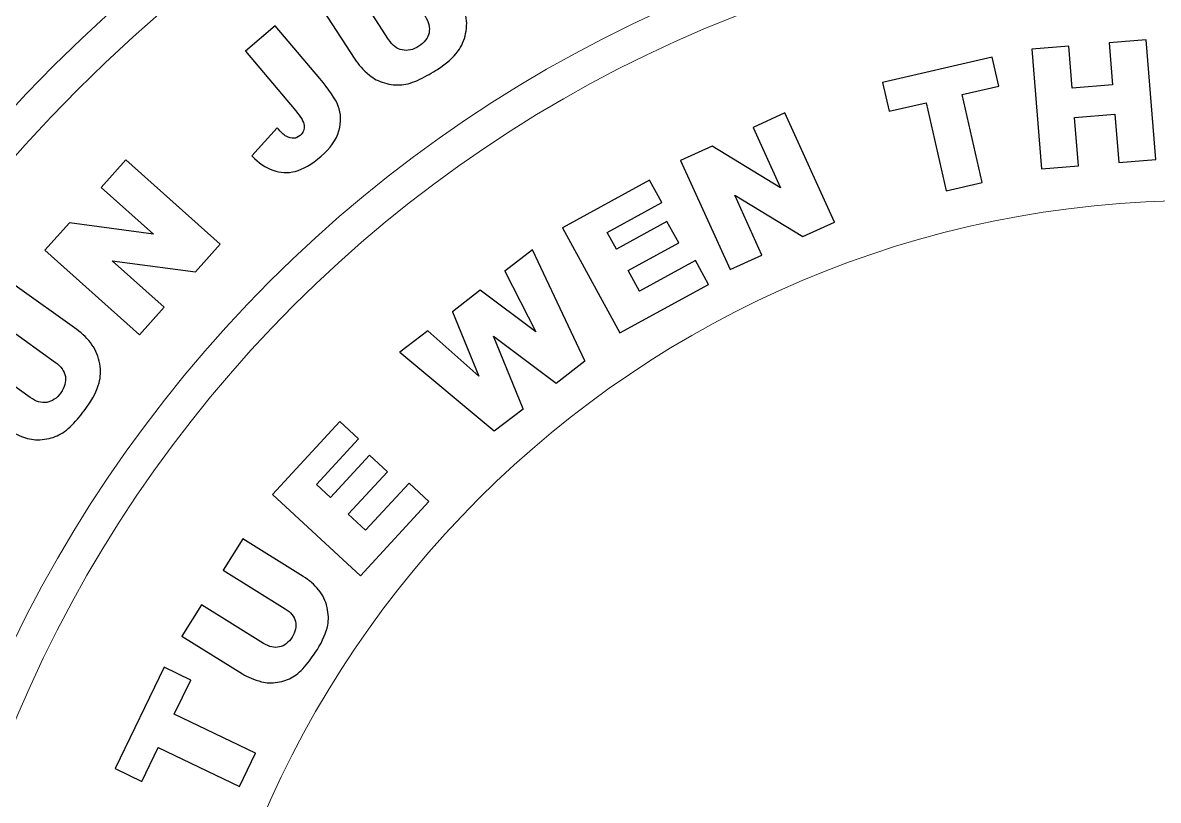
# Model space of a CAD drawing. Header units: millimetres. Extents: x -84 to 196, y -140 to 140.
# Drawn here: x -30.9 to 52.8, y 30.8 to 88.1 of the extents above; entities that cross this region are included whole.
import ezdxf

# ---------------------------------------------------------------- set-up
doc = ezdxf.new("R2010")
doc.units = ezdxf.units.MM
doc.header["$MEASUREMENT"] = 0
doc.layers.add('Layer 1', color=7, linetype='Continuous')

msp = doc.modelspace()

# ---------------------------------------------------------------- linework, layer by layer
at = {"layer": 'Layer 1', "color": 250, "lineweight": 9}
for points, knots in [([(55.7075, 140.0117), (133.0273, 140.0117), (195.7074, 77.3315), (195.7074, 0.0116), (195.7074, 0.0116), (195.7074, -77.3083), (133.0273, -139.9884), (55.7074, -139.9884), (55.7074, -139.9884), (-21.6125, -139.9884), (-84.2927, -77.3083), (-84.2927, 0.0116), (-84.2927, 0.0116), (-84.2927, 77.3315), (-21.6125, 140.0116), (55.7075, 140.0117)], [0, 0, 0, 0, 0.2, 0.2, 0.2, 0.2, 0.4, 0.4, 0.4, 0.4, 0.6, 0.6, 0.6, 0.6, 1, 1, 1, 1]), ([(56.199, 120.1045), (122.473, 120.1045), (176.1989, 66.3785), (176.1989, 0.1044), (176.1989, 0.1044), (176.1989, -66.1697), (122.473, -119.8956), (56.1989, -119.8956), (56.1989, -119.8956), (-10.0752, -119.8956), (-63.8011, -66.1697), (-63.8011, 0.1044), (-63.8011, 0.1044), (-63.8011, 66.3785), (-10.0752, 120.1044), (56.199, 120.1045)], [0, 0, 0, 0, 0.2, 0.2, 0.2, 0.2, 0.4, 0.4, 0.4, 0.4, 0.6, 0.6, 0.6, 0.6, 1, 1, 1, 1]), ([(56.199, 117.6046), (121.0925, 117.6046), (173.6989, 64.9979), (173.6989, 0.1044), (173.6989, 0.1044), (173.6989, -64.7891), (121.0924, -117.3956), (56.1989, -117.3956), (56.1989, -117.3956), (-8.6946, -117.3956), (-61.3011, -64.7891), (-61.3011, 0.1044), (-61.3011, 0.1044), (-61.3011, 64.998), (-8.6946, 117.6044), (56.199, 117.6046)], [0, 0, 0, 0, 0.2, 0.2, 0.2, 0.2, 0.4, 0.4, 0.4, 0.4, 0.6, 0.6, 0.6, 0.6, 1, 1, 1, 1]), ([(56.199, 97.6045), (110.0469, 97.6045), (153.6989, 53.9522), (153.6989, 0.1044), (153.6989, 0.1044), (153.6989, -53.7434), (110.0467, -97.3956), (56.1989, -97.3956), (56.1989, -97.3956), (2.3512, -97.3956), (-41.3011, -53.7434), (-41.3011, 0.1044), (-41.3011, 0.1044), (-41.3011, 53.9523), (2.3511, 97.6044), (56.199, 97.6045)], [0, 0, 0, 0, 0.2, 0.2, 0.2, 0.2, 0.4, 0.4, 0.4, 0.4, 0.6, 0.6, 0.6, 0.6, 1, 1, 1, 1]), ([(56.199, 95.1045), (108.6662, 95.1045), (151.1989, 52.5714), (151.1989, 0.1044), (151.1989, 0.1044), (151.1989, -52.3626), (108.666, -94.8956), (56.1989, -94.8956), (56.1989, -94.8956), (3.7318, -94.8956), (-38.8011, -52.3626), (-38.8011, 0.1044), (-38.8011, 0.1044), (-38.8011, 52.5715), (3.7318, 95.1044), (56.199, 95.1045)], [0, 0, 0, 0, 0.2, 0.2, 0.2, 0.2, 0.4, 0.4, 0.4, 0.4, 0.6, 0.6, 0.6, 0.6, 1, 1, 1, 1]), ([(-4.3808, 93.4035), (-4.3808, 93.4035), (-1.9645, 94.9654), (-1.9645, 94.9654), (-1.9645, 94.9654), (-1.9645, 94.9654), (1.0549, 90.2875), (1.0549, 90.2875), (1.0549, 90.2875), (1.3546, 89.8237), (1.5651, 89.3405), (1.6864, 88.8356), (1.6864, 88.8356), (1.8078, 88.3287), (1.8138, 87.8239), (1.7045, 87.3149), (1.7045, 87.3149), (1.5952, 86.8083), (1.4122, 86.382), (1.1529, 86.0385), (1.1529, 86.0385), (0.7957, 85.5603), (0.2862, 85.1061), (-0.3735, 84.6803), (-0.3735, 84.6803), (-0.7544, 84.435), (-1.1897, 84.1917), (-1.6751, 83.9549), (-1.6751, 83.9549), (-2.1605, 83.7162), (-2.6065, 83.5795), (-3.0112, 83.543), (-3.0112, 83.543), (-3.418, 83.5065), (-3.84, 83.5525), (-4.2816, 83.6813), (-4.2816, 83.6813), (-4.7208, 83.8123), (-5.0883, 84.0018), (-5.3817, 84.2523), (-5.3817, 84.2523), (-5.8535, 84.6552), (-6.2142, 85.0493), (-6.4619, 85.4346), (-6.4619, 85.4346), (-6.4619, 85.4346), (-9.4812, 90.1129), (-9.4812, 90.1129), (-9.4812, 90.1129), (-9.4812, 90.1129), (-7.0627, 91.6724), (-7.0627, 91.6724), (-7.0627, 91.6724), (-7.0627, 91.6724), (-3.9717, 86.8835), (-3.9717, 86.8835), (-3.9717, 86.8835), (-3.6957, 86.4566), (-3.361, 86.1973), (-2.9673, 86.11), (-2.9673, 86.11), (-2.5758, 86.0227), (-2.169, 86.1157), (-1.7466, 86.3872), (-1.7466, 86.3872), (-1.3308, 86.6567), (-1.0804, 86.9848), (-0.9952, 87.3763), (-0.9952, 87.3763), (-0.912, 87.7657), (-1.0096, 88.1791), (-1.2898, 88.6145), (-1.2898, 88.6145), (-1.2898, 88.6145), (-4.3808, 93.4035), (-4.3808, 93.4035)], [0, 0, 0, 0, 0.05, 0.05, 0.05, 0.05, 0.1, 0.1, 0.1, 0.1, 0.15, 0.15, 0.15, 0.15, 0.2, 0.2, 0.2, 0.2, 0.25, 0.25, 0.25, 0.25, 0.3, 0.3, 0.3, 0.3, 0.35, 0.35, 0.35, 0.35, 0.4, 0.4, 0.4, 0.4, 0.45, 0.45, 0.45, 0.45, 0.5, 0.5, 0.5, 0.5, 0.55, 0.55, 0.55, 0.55, 0.6, 0.6, 0.6, 0.6, 0.65, 0.65, 0.65, 0.65, 0.7, 0.7, 0.7, 0.7, 0.75, 0.75, 0.75, 0.75, 0.8, 0.8, 0.8, 0.8, 0.85, 0.85, 0.85, 0.85, 0.9, 0.9, 0.9, 0.9, 1, 1, 1, 1]), ([(-14.5337, 86.0121), (-14.5337, 86.0121), (-12.3283, 87.884), (-12.3283, 87.884), (-12.3283, 87.884), (-12.3283, 87.884), (-9.0451, 84.0087), (-9.0451, 84.0087), (-9.0451, 84.0087), (-8.3555, 83.1957), (-7.9024, 82.5165), (-7.6857, 81.9693), (-7.6857, 81.9693), (-7.4711, 81.4223), (-7.4571, 80.8172), (-7.6413, 80.1525), (-7.6413, 80.1525), (-7.8277, 79.4901), (-8.2618, 78.868), (-8.9416, 78.2909), (-8.9416, 78.2909), (-9.6607, 77.6815), (-10.3002, 77.3064), (-10.86, 77.1658), (-10.86, 77.1658), (-11.4199, 77.0255), (-11.968, 77.0501), (-12.4999, 77.2423), (-12.4999, 77.2423), (-13.0319, 77.4347), (-13.5521, 77.7898), (-14.0583, 78.3059), (-14.0583, 78.3059), (-14.0583, 78.3059), (-12.1956, 80.3779), (-12.1956, 80.3779), (-12.1956, 80.3779), (-11.9253, 80.0652), (-11.7003, 79.8551), (-11.5202, 79.7474), (-11.5202, 79.7474), (-11.3402, 79.6399), (-11.1469, 79.591), (-10.9446, 79.6007), (-10.9446, 79.6007), (-10.8075, 79.6109), (-10.6613, 79.6818), (-10.5061, 79.8136), (-10.5061, 79.8136), (-10.2613, 80.0213), (-10.1577, 80.2664), (-10.1975, 80.5473), (-10.1975, 80.5473), (-10.2373, 80.8284), (-10.442, 81.186), (-10.8094, 81.6188), (-10.8094, 81.6188), (-10.8094, 81.6188), (-14.5337, 86.0121), (-14.5337, 86.0121)], [0, 0, 0, 0, 0.0625, 0.0625, 0.0625, 0.0625, 0.125, 0.125, 0.125, 0.125, 0.1875, 0.1875, 0.1875, 0.1875, 0.25, 0.25, 0.25, 0.25, 0.3125, 0.3125, 0.3125, 0.3125, 0.375, 0.375, 0.375, 0.375, 0.4375, 0.4375, 0.4375, 0.4375, 0.5, 0.5, 0.5, 0.5, 0.5625, 0.5625, 0.5625, 0.5625, 0.625, 0.625, 0.625, 0.625, 0.6875, 0.6875, 0.6875, 0.6875, 0.75, 0.75, 0.75, 0.75, 0.8125, 0.8125, 0.8125, 0.8125, 0.875, 0.875, 0.875, 0.875, 1, 1, 1, 1]), ([(43.4547, 86.1691), (43.4547, 86.1691), (46.176, 86.3902), (46.176, 86.3902), (46.176, 86.3902), (46.176, 86.3902), (46.4258, 83.3066), (46.4258, 83.3066), (46.4258, 83.3066), (46.4258, 83.3066), (49.4002, 83.5477), (49.4002, 83.5477), (49.4002, 83.5477), (49.4002, 83.5477), (49.1505, 86.6311), (49.1505, 86.6311), (49.1505, 86.6311), (49.1505, 86.6311), (51.8842, 86.8521), (51.8842, 86.8521), (51.8842, 86.8521), (51.8842, 86.8521), (52.5962, 78.0443), (52.5962, 78.0443), (52.5962, 78.0443), (52.5962, 78.0443), (49.8625, 77.8232), (49.8625, 77.8232), (49.8625, 77.8232), (49.8625, 77.8232), (49.5748, 81.3858), (49.5748, 81.3858), (49.5748, 81.3858), (49.5748, 81.3858), (46.6005, 81.1449), (46.6005, 81.1449), (46.6005, 81.1449), (46.6005, 81.1449), (46.888, 77.5821), (46.888, 77.5821), (46.888, 77.5821), (46.888, 77.5821), (44.1666, 77.3611), (44.1666, 77.3611), (44.1666, 77.3611), (44.1666, 77.3611), (43.4547, 86.1691), (43.4547, 86.1691)], [0, 0, 0, 0, 0.0769231, 0.0769231, 0.0769231, 0.0769231, 0.1538462, 0.1538462, 0.1538462, 0.1538462, 0.2307692, 0.2307692, 0.2307692, 0.2307692, 0.3076923, 0.3076923, 0.3076923, 0.3076923, 0.3846154, 0.3846154, 0.3846154, 0.3846154, 0.4615385, 0.4615385, 0.4615385, 0.4615385, 0.5384615, 0.5384615, 0.5384615, 0.5384615, 0.6153846, 0.6153846, 0.6153846, 0.6153846, 0.6923077, 0.6923077, 0.6923077, 0.6923077, 0.7692308, 0.7692308, 0.7692308, 0.7692308, 0.8461538, 0.8461538, 0.8461538, 0.8461538, 1, 1, 1, 1]), ([(32.4454, 83.7182), (32.4454, 83.7182), (40.5309, 85.5698), (40.5309, 85.5698), (40.5309, 85.5698), (40.5309, 85.5698), (41.0184, 83.4442), (41.0184, 83.4442), (41.0184, 83.4442), (41.0184, 83.4442), (38.3062, 82.8227), (38.3062, 82.8227), (38.3062, 82.8227), (38.3062, 82.8227), (39.7897, 76.3403), (39.7897, 76.3403), (39.7897, 76.3403), (39.7897, 76.3403), (37.1289, 75.7313), (37.1289, 75.7313), (37.1289, 75.7313), (37.1289, 75.7313), (35.6453, 82.2138), (35.6453, 82.2138), (35.6453, 82.2138), (35.6453, 82.2138), (32.9331, 81.5923), (32.9331, 81.5923), (32.9331, 81.5923), (32.9331, 81.5923), (32.4454, 83.7182), (32.4454, 83.7182)], [0, 0, 0, 0, 0.1111111, 0.1111111, 0.1111111, 0.1111111, 0.2222222, 0.2222222, 0.2222222, 0.2222222, 0.3333333, 0.3333333, 0.3333333, 0.3333333, 0.4444444, 0.4444444, 0.4444444, 0.4444444, 0.5555556, 0.5555556, 0.5555556, 0.5555556, 0.6666667, 0.6666667, 0.6666667, 0.6666667, 0.7777778, 0.7777778, 0.7777778, 0.7777778, 1, 1, 1, 1]), ([(17.5541, 77.9671), (17.5541, 77.9671), (19.8766, 79.0234), (19.8766, 79.0234), (19.8766, 79.0234), (19.8766, 79.0234), (24.9286, 75.952), (24.9286, 75.952), (24.9286, 75.952), (24.9286, 75.952), (22.9035, 80.3999), (22.9035, 80.3999), (22.9035, 80.3999), (22.9035, 80.3999), (25.2465, 81.4665), (25.2465, 81.4665), (25.2465, 81.4665), (25.2465, 81.4665), (28.9081, 73.4229), (28.9081, 73.4229), (28.9081, 73.4229), (28.9081, 73.4229), (26.5649, 72.3583), (26.5649, 72.3583), (26.5649, 72.3583), (26.5649, 72.3583), (21.5419, 75.4031), (21.5419, 75.4031), (21.5419, 75.4031), (21.5419, 75.4031), (23.5524, 70.9861), (23.5524, 70.9861), (23.5524, 70.9861), (23.5524, 70.9861), (21.2155, 69.9234), (21.2155, 69.9234), (21.2155, 69.9234), (21.2155, 69.9234), (17.5541, 77.9671), (17.5541, 77.9671)], [0, 0, 0, 0, 0.0909091, 0.0909091, 0.0909091, 0.0909091, 0.1818182, 0.1818182, 0.1818182, 0.1818182, 0.2727273, 0.2727273, 0.2727273, 0.2727273, 0.3636364, 0.3636364, 0.3636364, 0.3636364, 0.4545455, 0.4545455, 0.4545455, 0.4545455, 0.5454545, 0.5454545, 0.5454545, 0.5454545, 0.6363636, 0.6363636, 0.6363636, 0.6363636, 0.7272727, 0.7272727, 0.7272727, 0.7272727, 0.8181818, 0.8181818, 0.8181818, 0.8181818, 1, 1, 1, 1]), ([(-29.3089, 71.3516), (-29.3089, 71.3516), (-27.5113, 73.3625), (-27.5113, 73.3625), (-27.5113, 73.3625), (-27.5113, 73.3625), (-21.3145, 72.5396), (-21.3145, 72.5396), (-21.3145, 72.5396), (-21.3145, 72.5396), (-25.168, 75.9835), (-25.168, 75.9835), (-25.168, 75.9835), (-25.168, 75.9835), (-23.3552, 78.0141), (-23.3552, 78.0141), (-23.3552, 78.0141), (-23.3552, 78.0141), (-16.3899, 71.7885), (-16.3899, 71.7885), (-16.3899, 71.7885), (-16.3899, 71.7885), (-18.2028, 69.7601), (-18.2028, 69.7601), (-18.2028, 69.7601), (-18.2028, 69.7601), (-24.3583, 70.5697), (-24.3583, 70.5697), (-24.3583, 70.5697), (-24.3583, 70.5697), (-20.533, 67.1501), (-20.533, 67.1501), (-20.533, 67.1501), (-20.533, 67.1501), (-22.3437, 65.126), (-22.3437, 65.126), (-22.3437, 65.126), (-22.3437, 65.126), (-29.3089, 71.3516), (-29.3089, 71.3516)], [0, 0, 0, 0, 0.0909091, 0.0909091, 0.0909091, 0.0909091, 0.1818182, 0.1818182, 0.1818182, 0.1818182, 0.2727273, 0.2727273, 0.2727273, 0.2727273, 0.3636364, 0.3636364, 0.3636364, 0.3636364, 0.4545455, 0.4545455, 0.4545455, 0.4545455, 0.5454545, 0.5454545, 0.5454545, 0.5454545, 0.6363636, 0.6363636, 0.6363636, 0.6363636, 0.7272727, 0.7272727, 0.7272727, 0.7272727, 0.8181818, 0.8181818, 0.8181818, 0.8181818, 1, 1, 1, 1]), ([(8.8415, 73.0008), (8.8415, 73.0008), (15.2586, 76.5145), (15.2586, 76.5145), (15.2586, 76.5145), (15.2586, 76.5145), (16.163, 74.8602), (16.163, 74.8602), (16.163, 74.8602), (16.163, 74.8602), (12.1468, 72.6615), (12.1468, 72.6615), (12.1468, 72.6615), (12.1468, 72.6615), (12.822, 71.4292), (12.822, 71.4292), (12.822, 71.4292), (12.822, 71.4292), (16.5472, 73.4695), (16.5472, 73.4695), (16.5472, 73.4695), (16.5472, 73.4695), (17.412, 71.8887), (17.412, 71.8887), (17.412, 71.8887), (17.412, 71.8887), (13.6868, 69.8484), (13.6868, 69.8484), (13.6868, 69.8484), (13.6868, 69.8484), (14.5226, 68.321), (14.5226, 68.321), (14.5226, 68.321), (14.5226, 68.321), (18.6558, 70.5844), (18.6558, 70.5844), (18.6558, 70.5844), (18.6558, 70.5844), (19.6165, 68.8294), (19.6165, 68.8294), (19.6165, 68.8294), (19.6165, 68.8294), (13.0827, 65.253), (13.0827, 65.253), (13.0827, 65.253), (13.0827, 65.253), (8.8415, 73.0008), (8.8415, 73.0008)], [0, 0, 0, 0, 0.0769231, 0.0769231, 0.0769231, 0.0769231, 0.1538462, 0.1538462, 0.1538462, 0.1538462, 0.2307692, 0.2307692, 0.2307692, 0.2307692, 0.3076923, 0.3076923, 0.3076923, 0.3076923, 0.3846154, 0.3846154, 0.3846154, 0.3846154, 0.4615385, 0.4615385, 0.4615385, 0.4615385, 0.5384615, 0.5384615, 0.5384615, 0.5384615, 0.6153846, 0.6153846, 0.6153846, 0.6153846, 0.6923077, 0.6923077, 0.6923077, 0.6923077, 0.7692308, 0.7692308, 0.7692308, 0.7692308, 0.8461538, 0.8461538, 0.8461538, 0.8461538, 1, 1, 1, 1]), ([(55.7075, 75.0118), (97.1287, 75.0118), (130.7074, 41.4329), (130.7074, 0.0116), (130.7074, 0.0116), (130.7074, -41.4096), (97.1287, -74.9884), (55.7074, -74.9884), (55.7074, -74.9884), (14.2861, -74.9884), (-19.2926, -41.4097), (-19.2926, 0.0116), (-19.2926, 0.0116), (-19.2926, 41.433), (14.2861, 75.0116), (55.7075, 75.0118)], [0, 0, 0, 0, 0.2, 0.2, 0.2, 0.2, 0.4, 0.4, 0.4, 0.4, 0.6, 0.6, 0.6, 0.6, 1, 1, 1, 1]), ([(-3.1407, 63.8282), (-3.1407, 63.8282), (-1.0897, 65.4123), (-1.0897, 65.4123), (-1.0897, 65.4123), (-1.0897, 65.4123), (2.667, 62.0766), (2.667, 62.0766), (2.667, 62.0766), (2.667, 62.0766), (0.7284, 66.8161), (0.7284, 66.8161), (0.7284, 66.8161), (0.7284, 66.8161), (2.7753, 68.3962), (2.7753, 68.3962), (2.7753, 68.3962), (2.7753, 68.3962), (6.8742, 65.3252), (6.8742, 65.3252), (6.8742, 65.3252), (6.8742, 65.3252), (4.5974, 69.804), (4.5974, 69.804), (4.5974, 69.804), (4.5974, 69.804), (6.6402, 71.3819), (6.6402, 71.3819), (6.6402, 71.3819), (6.6402, 71.3819), (10.4996, 63.1978), (10.4996, 63.1978), (10.4996, 63.1978), (10.4996, 63.1978), (8.3806, 61.5623), (8.3806, 61.5623), (8.3806, 61.5623), (8.3806, 61.5623), (3.7537, 65.019), (3.7537, 65.019), (3.7537, 65.019), (3.7537, 65.019), (5.9338, 59.6721), (5.9338, 59.6721), (5.9338, 59.6721), (5.9338, 59.6721), (3.8148, 58.0345), (3.8148, 58.0345), (3.8148, 58.0345), (3.8148, 58.0345), (-3.1407, 63.8282), (-3.1407, 63.8282)], [0, 0, 0, 0, 0.0714286, 0.0714286, 0.0714286, 0.0714286, 0.1428571, 0.1428571, 0.1428571, 0.1428571, 0.2142857, 0.2142857, 0.2142857, 0.2142857, 0.2857143, 0.2857143, 0.2857143, 0.2857143, 0.3571429, 0.3571429, 0.3571429, 0.3571429, 0.4285714, 0.4285714, 0.4285714, 0.4285714, 0.5, 0.5, 0.5, 0.5, 0.5714286, 0.5714286, 0.5714286, 0.5714286, 0.6428571, 0.6428571, 0.6428571, 0.6428571, 0.7142857, 0.7142857, 0.7142857, 0.7142857, 0.7857143, 0.7857143, 0.7857143, 0.7857143, 0.8571429, 0.8571429, 0.8571429, 0.8571429, 1, 1, 1, 1]), ([(-33.1742, 66.4057), (-33.1742, 66.4057), (-31.4978, 68.7465), (-31.4978, 68.7465), (-31.4978, 68.7465), (-31.4978, 68.7465), (-26.97, 65.5054), (-26.97, 65.5054), (-26.97, 65.5054), (-26.5191, 65.1833), (-26.1469, 64.8093), (-25.8467, 64.3857), (-25.8467, 64.3857), (-25.5487, 63.9602), (-25.3553, 63.4912), (-25.271, 62.9774), (-25.271, 62.9774), (-25.1866, 62.4657), (-25.2021, 62.0002), (-25.3151, 61.5874), (-25.3151, 61.5874), (-25.4726, 61.0096), (-25.7803, 60.402), (-26.2361, 59.7627), (-26.2361, 59.7627), (-26.5013, 59.3919), (-26.8166, 59.0085), (-27.1798, 58.608), (-27.1798, 58.608), (-27.5451, 58.2075), (-27.91, 57.9156), (-28.2742, 57.7326), (-28.2742, 57.7326), (-28.6385, 57.5497), (-29.048, 57.4364), (-29.5051, 57.3952), (-29.5051, 57.3952), (-29.9643, 57.3564), (-30.3753, 57.3976), (-30.7402, 57.5234), (-30.7402, 57.5234), (-31.3265, 57.7246), (-31.8061, 57.9575), (-32.181, 58.2249), (-32.181, 58.2249), (-32.181, 58.2249), (-36.7088, 61.466), (-36.7088, 61.466), (-36.7088, 61.466), (-36.7088, 61.466), (-35.0325, 63.809), (-35.0325, 63.809), (-35.0325, 63.809), (-35.0325, 63.809), (-30.3941, 60.4891), (-30.3941, 60.4891), (-30.3941, 60.4891), (-29.9801, 60.1932), (-29.5739, 60.0757), (-29.1776, 60.139), (-29.1776, 60.139), (-28.7792, 60.2002), (-28.4342, 60.4353), (-28.1428, 60.8428), (-28.1428, 60.8428), (-27.8535, 61.2483), (-27.7405, 61.6479), (-27.8059, 62.042), (-27.8059, 62.042), (-27.8713, 62.4362), (-28.1153, 62.7833), (-28.5358, 63.0856), (-28.5358, 63.0856), (-28.5358, 63.0856), (-33.1742, 66.4057), (-33.1742, 66.4057)], [0, 0, 0, 0, 0.05, 0.05, 0.05, 0.05, 0.1, 0.1, 0.1, 0.1, 0.15, 0.15, 0.15, 0.15, 0.2, 0.2, 0.2, 0.2, 0.25, 0.25, 0.25, 0.25, 0.3, 0.3, 0.3, 0.3, 0.35, 0.35, 0.35, 0.35, 0.4, 0.4, 0.4, 0.4, 0.45, 0.45, 0.45, 0.45, 0.5, 0.5, 0.5, 0.5, 0.55, 0.55, 0.55, 0.55, 0.6, 0.6, 0.6, 0.6, 0.65, 0.65, 0.65, 0.65, 0.7, 0.7, 0.7, 0.7, 0.75, 0.75, 0.75, 0.75, 0.8, 0.8, 0.8, 0.8, 0.85, 0.85, 0.85, 0.85, 0.9, 0.9, 0.9, 0.9, 1, 1, 1, 1]), ([(-12.5426, 53.3464), (-12.5426, 53.3464), (-7.5769, 58.7181), (-7.5769, 58.7181), (-7.5769, 58.7181), (-7.5769, 58.7181), (-6.1916, 57.4377), (-6.1916, 57.4377), (-6.1916, 57.4377), (-6.1916, 57.4377), (-9.299, 54.0756), (-9.299, 54.0756), (-9.299, 54.0756), (-9.299, 54.0756), (-8.2697, 53.1227), (-8.2697, 53.1227), (-8.2697, 53.1227), (-8.2697, 53.1227), (-5.3859, 56.2414), (-5.3859, 56.2414), (-5.3859, 56.2414), (-5.3859, 56.2414), (-4.062, 55.0191), (-4.062, 55.0191), (-4.062, 55.0191), (-4.062, 55.0191), (-6.9457, 51.9004), (-6.9457, 51.9004), (-6.9457, 51.9004), (-6.9457, 51.9004), (-5.6668, 50.7176), (-5.6668, 50.7176), (-5.6668, 50.7176), (-5.6668, 50.7176), (-2.4681, 54.178), (-2.4681, 54.178), (-2.4681, 54.178), (-2.4681, 54.178), (-1.001, 52.821), (-1.001, 52.821), (-1.001, 52.821), (-1.001, 52.821), (-6.0557, 47.3513), (-6.0557, 47.3513), (-6.0557, 47.3513), (-6.0557, 47.3513), (-12.5426, 53.3464), (-12.5426, 53.3464)], [0, 0, 0, 0, 0.0769231, 0.0769231, 0.0769231, 0.0769231, 0.1538462, 0.1538462, 0.1538462, 0.1538462, 0.2307692, 0.2307692, 0.2307692, 0.2307692, 0.3076923, 0.3076923, 0.3076923, 0.3076923, 0.3846154, 0.3846154, 0.3846154, 0.3846154, 0.4615385, 0.4615385, 0.4615385, 0.4615385, 0.5384615, 0.5384615, 0.5384615, 0.5384615, 0.6153846, 0.6153846, 0.6153846, 0.6153846, 0.6923077, 0.6923077, 0.6923077, 0.6923077, 0.7692308, 0.7692308, 0.7692308, 0.7692308, 0.8461538, 0.8461538, 0.8461538, 0.8461538, 1, 1, 1, 1]), ([(-16.1741, 47.7789), (-16.1741, 47.7789), (-14.7326, 50.0894), (-14.7326, 50.0894), (-14.7326, 50.0894), (-14.7326, 50.0894), (-10.2652, 47.3064), (-10.2652, 47.3064), (-10.2652, 47.3064), (-9.8207, 47.0294), (-9.4466, 46.6992), (-9.1388, 46.3163), (-9.1388, 46.3163), (-8.8308, 45.9332), (-8.6201, 45.5015), (-8.5105, 45.0233), (-8.5105, 45.0233), (-8.3989, 44.5451), (-8.3837, 44.1065), (-8.4669, 43.7079), (-8.4669, 43.7079), (-8.5802, 43.1532), (-8.8336, 42.5623), (-9.2273, 41.9315), (-9.2273, 41.9315), (-9.4543, 41.567), (-9.7268, 41.1841), (-10.0467, 40.7852), (-10.0467, 40.7852), (-10.3666, 40.3863), (-10.6941, 40.0883), (-11.0248, 39.8933), (-11.0248, 39.8933), (-11.3576, 39.6982), (-11.7392, 39.5673), (-12.1678, 39.5006), (-12.1678, 39.5006), (-12.5963, 39.4359), (-12.9872, 39.4511), (-13.3385, 39.5464), (-13.3385, 39.5464), (-13.9053, 39.701), (-14.3731, 39.8916), (-14.7417, 40.1208), (-14.7417, 40.1208), (-14.7417, 40.1208), (-19.2091, 42.906), (-19.2091, 42.906), (-19.2091, 42.906), (-19.2091, 42.906), (-17.7697, 45.2184), (-17.7697, 45.2184), (-17.7697, 45.2184), (-17.7697, 45.2184), (-13.1937, 42.3667), (-13.1937, 42.3667), (-13.1937, 42.3667), (-12.7841, 42.1105), (-12.3937, 42.0252), (-12.0226, 42.1089), (-12.0226, 42.1089), (-11.6516, 42.1926), (-11.3412, 42.4351), (-11.0891, 42.8366), (-11.0891, 42.8366), (-10.8411, 43.2361), (-10.76, 43.6181), (-10.8458, 43.9871), (-10.8458, 43.9871), (-10.9316, 44.3542), (-11.1823, 44.6688), (-11.5981, 44.9271), (-11.5981, 44.9271), (-11.5981, 44.9271), (-16.1741, 47.7789), (-16.1741, 47.7789)], [0, 0, 0, 0, 0.05, 0.05, 0.05, 0.05, 0.1, 0.1, 0.1, 0.1, 0.15, 0.15, 0.15, 0.15, 0.2, 0.2, 0.2, 0.2, 0.25, 0.25, 0.25, 0.25, 0.3, 0.3, 0.3, 0.3, 0.35, 0.35, 0.35, 0.35, 0.4, 0.4, 0.4, 0.4, 0.45, 0.45, 0.45, 0.45, 0.5, 0.5, 0.5, 0.5, 0.55, 0.55, 0.55, 0.55, 0.6, 0.6, 0.6, 0.6, 0.65, 0.65, 0.65, 0.65, 0.7, 0.7, 0.7, 0.7, 0.75, 0.75, 0.75, 0.75, 0.8, 0.8, 0.8, 0.8, 0.85, 0.85, 0.85, 0.85, 0.9, 0.9, 0.9, 0.9, 1, 1, 1, 1]), ([(-24.1301, 33.1409), (-24.1301, 33.1409), (-20.5313, 40.6183), (-20.5313, 40.6183), (-20.5313, 40.6183), (-20.5313, 40.6183), (-18.565, 39.6711), (-18.565, 39.6711), (-18.565, 39.6711), (-18.565, 39.6711), (-19.7722, 37.1631), (-19.7722, 37.1631), (-19.7722, 37.1631), (-19.7722, 37.1631), (-13.7789, 34.2761), (-13.7789, 34.2761), (-13.7789, 34.2761), (-13.7789, 34.2761), (-14.9632, 31.8173), (-14.9632, 31.8173), (-14.9632, 31.8173), (-14.9632, 31.8173), (-20.9566, 34.7021), (-20.9566, 34.7021), (-20.9566, 34.7021), (-20.9566, 34.7021), (-22.1658, 32.1938), (-22.1658, 32.1938), (-22.1658, 32.1938), (-22.1658, 32.1938), (-24.1301, 33.1409), (-24.1301, 33.1409)], [0, 0, 0, 0, 0.1111111, 0.1111111, 0.1111111, 0.1111111, 0.2222222, 0.2222222, 0.2222222, 0.2222222, 0.3333333, 0.3333333, 0.3333333, 0.3333333, 0.4444444, 0.4444444, 0.4444444, 0.4444444, 0.5555556, 0.5555556, 0.5555556, 0.5555556, 0.6666667, 0.6666667, 0.6666667, 0.6666667, 0.7777778, 0.7777778, 0.7777778, 0.7777778, 1, 1, 1, 1])]:
    msp.add_open_spline(points, degree=3, knots=knots, dxfattribs=at)
at = {"layer": 'Layer 1', "color": 7}
for points, knots in [([(-4.3808, 93.4035), (-4.3808, 93.4035), (-1.9645, 94.9654), (-1.9645, 94.9654), (-1.9645, 94.9654), (-1.9645, 94.9654), (1.0549, 90.2875), (1.0549, 90.2875), (1.0549, 90.2875), (1.3546, 89.8237), (1.5651, 89.3405), (1.6864, 88.8356), (1.6864, 88.8356), (1.8078, 88.3287), (1.8138, 87.8239), (1.7045, 87.3149), (1.7045, 87.3149), (1.5952, 86.8083), (1.4122, 86.382), (1.1529, 86.0385), (1.1529, 86.0385), (0.7957, 85.5603), (0.2862, 85.1061), (-0.3735, 84.6803), (-0.3735, 84.6803), (-0.7544, 84.435), (-1.1897, 84.1917), (-1.6751, 83.9549), (-1.6751, 83.9549), (-2.1605, 83.7162), (-2.6065, 83.5795), (-3.0112, 83.543), (-3.0112, 83.543), (-3.418, 83.5065), (-3.84, 83.5525), (-4.2816, 83.6813), (-4.2816, 83.6813), (-4.7208, 83.8123), (-5.0883, 84.0018), (-5.3817, 84.2523), (-5.3817, 84.2523), (-5.8535, 84.6552), (-6.2142, 85.0493), (-6.4619, 85.4346), (-6.4619, 85.4346), (-6.4619, 85.4346), (-9.4812, 90.1129), (-9.4812, 90.1129), (-9.4812, 90.1129), (-9.4812, 90.1129), (-7.0627, 91.6724), (-7.0627, 91.6724), (-7.0627, 91.6724), (-7.0627, 91.6724), (-3.9717, 86.8835), (-3.9717, 86.8835), (-3.9717, 86.8835), (-3.6957, 86.4566), (-3.361, 86.1973), (-2.9673, 86.11), (-2.9673, 86.11), (-2.5758, 86.0227), (-2.169, 86.1157), (-1.7466, 86.3872), (-1.7466, 86.3872), (-1.3308, 86.6567), (-1.0804, 86.9848), (-0.9952, 87.3763), (-0.9952, 87.3763), (-0.912, 87.7657), (-1.0096, 88.1791), (-1.2898, 88.6145), (-1.2898, 88.6145), (-1.2898, 88.6145), (-4.3808, 93.4035), (-4.3808, 93.4035)], [0, 0, 0, 0, 0.05, 0.05, 0.05, 0.05, 0.1, 0.1, 0.1, 0.1, 0.15, 0.15, 0.15, 0.15, 0.2, 0.2, 0.2, 0.2, 0.25, 0.25, 0.25, 0.25, 0.3, 0.3, 0.3, 0.3, 0.35, 0.35, 0.35, 0.35, 0.4, 0.4, 0.4, 0.4, 0.45, 0.45, 0.45, 0.45, 0.5, 0.5, 0.5, 0.5, 0.55, 0.55, 0.55, 0.55, 0.6, 0.6, 0.6, 0.6, 0.65, 0.65, 0.65, 0.65, 0.7, 0.7, 0.7, 0.7, 0.75, 0.75, 0.75, 0.75, 0.8, 0.8, 0.8, 0.8, 0.85, 0.85, 0.85, 0.85, 0.9, 0.9, 0.9, 0.9, 1, 1, 1, 1]), ([(-14.5337, 86.0121), (-14.5337, 86.0121), (-12.3283, 87.884), (-12.3283, 87.884), (-12.3283, 87.884), (-12.3283, 87.884), (-9.0451, 84.0087), (-9.0451, 84.0087), (-9.0451, 84.0087), (-8.3555, 83.1957), (-7.9024, 82.5165), (-7.6857, 81.9693), (-7.6857, 81.9693), (-7.4711, 81.4223), (-7.4571, 80.8172), (-7.6413, 80.1525), (-7.6413, 80.1525), (-7.8277, 79.4901), (-8.2618, 78.868), (-8.9416, 78.2909), (-8.9416, 78.2909), (-9.6607, 77.6815), (-10.3002, 77.3064), (-10.86, 77.1658), (-10.86, 77.1658), (-11.4199, 77.0255), (-11.968, 77.0501), (-12.4999, 77.2423), (-12.4999, 77.2423), (-13.0319, 77.4347), (-13.5521, 77.7898), (-14.0583, 78.3059), (-14.0583, 78.3059), (-14.0583, 78.3059), (-12.1956, 80.3779), (-12.1956, 80.3779), (-12.1956, 80.3779), (-11.9253, 80.0652), (-11.7003, 79.8551), (-11.5202, 79.7474), (-11.5202, 79.7474), (-11.3402, 79.6399), (-11.1469, 79.591), (-10.9446, 79.6007), (-10.9446, 79.6007), (-10.8075, 79.6109), (-10.6613, 79.6818), (-10.5061, 79.8136), (-10.5061, 79.8136), (-10.2613, 80.0213), (-10.1577, 80.2664), (-10.1975, 80.5473), (-10.1975, 80.5473), (-10.2373, 80.8284), (-10.442, 81.186), (-10.8094, 81.6188), (-10.8094, 81.6188), (-10.8094, 81.6188), (-14.5337, 86.0121), (-14.5337, 86.0121)], [0, 0, 0, 0, 0.0625, 0.0625, 0.0625, 0.0625, 0.125, 0.125, 0.125, 0.125, 0.1875, 0.1875, 0.1875, 0.1875, 0.25, 0.25, 0.25, 0.25, 0.3125, 0.3125, 0.3125, 0.3125, 0.375, 0.375, 0.375, 0.375, 0.4375, 0.4375, 0.4375, 0.4375, 0.5, 0.5, 0.5, 0.5, 0.5625, 0.5625, 0.5625, 0.5625, 0.625, 0.625, 0.625, 0.625, 0.6875, 0.6875, 0.6875, 0.6875, 0.75, 0.75, 0.75, 0.75, 0.8125, 0.8125, 0.8125, 0.8125, 0.875, 0.875, 0.875, 0.875, 1, 1, 1, 1]), ([(43.4547, 86.1691), (43.4547, 86.1691), (46.176, 86.3902), (46.176, 86.3902), (46.176, 86.3902), (46.176, 86.3902), (46.4258, 83.3066), (46.4258, 83.3066), (46.4258, 83.3066), (46.4258, 83.3066), (49.4002, 83.5477), (49.4002, 83.5477), (49.4002, 83.5477), (49.4002, 83.5477), (49.1505, 86.6311), (49.1505, 86.6311), (49.1505, 86.6311), (49.1505, 86.6311), (51.8842, 86.8521), (51.8842, 86.8521), (51.8842, 86.8521), (51.8842, 86.8521), (52.5962, 78.0443), (52.5962, 78.0443), (52.5962, 78.0443), (52.5962, 78.0443), (49.8625, 77.8232), (49.8625, 77.8232), (49.8625, 77.8232), (49.8625, 77.8232), (49.5748, 81.3858), (49.5748, 81.3858), (49.5748, 81.3858), (49.5748, 81.3858), (46.6005, 81.1449), (46.6005, 81.1449), (46.6005, 81.1449), (46.6005, 81.1449), (46.888, 77.5821), (46.888, 77.5821), (46.888, 77.5821), (46.888, 77.5821), (44.1666, 77.3611), (44.1666, 77.3611), (44.1666, 77.3611), (44.1666, 77.3611), (43.4547, 86.1691), (43.4547, 86.1691)], [0, 0, 0, 0, 0.0769231, 0.0769231, 0.0769231, 0.0769231, 0.1538462, 0.1538462, 0.1538462, 0.1538462, 0.2307692, 0.2307692, 0.2307692, 0.2307692, 0.3076923, 0.3076923, 0.3076923, 0.3076923, 0.3846154, 0.3846154, 0.3846154, 0.3846154, 0.4615385, 0.4615385, 0.4615385, 0.4615385, 0.5384615, 0.5384615, 0.5384615, 0.5384615, 0.6153846, 0.6153846, 0.6153846, 0.6153846, 0.6923077, 0.6923077, 0.6923077, 0.6923077, 0.7692308, 0.7692308, 0.7692308, 0.7692308, 0.8461538, 0.8461538, 0.8461538, 0.8461538, 1, 1, 1, 1]), ([(32.4454, 83.7182), (32.4454, 83.7182), (40.5309, 85.5698), (40.5309, 85.5698), (40.5309, 85.5698), (40.5309, 85.5698), (41.0184, 83.4442), (41.0184, 83.4442), (41.0184, 83.4442), (41.0184, 83.4442), (38.3062, 82.8227), (38.3062, 82.8227), (38.3062, 82.8227), (38.3062, 82.8227), (39.7897, 76.3403), (39.7897, 76.3403), (39.7897, 76.3403), (39.7897, 76.3403), (37.1289, 75.7313), (37.1289, 75.7313), (37.1289, 75.7313), (37.1289, 75.7313), (35.6453, 82.2138), (35.6453, 82.2138), (35.6453, 82.2138), (35.6453, 82.2138), (32.9331, 81.5923), (32.9331, 81.5923), (32.9331, 81.5923), (32.9331, 81.5923), (32.4454, 83.7182), (32.4454, 83.7182)], [0, 0, 0, 0, 0.1111111, 0.1111111, 0.1111111, 0.1111111, 0.2222222, 0.2222222, 0.2222222, 0.2222222, 0.3333333, 0.3333333, 0.3333333, 0.3333333, 0.4444444, 0.4444444, 0.4444444, 0.4444444, 0.5555556, 0.5555556, 0.5555556, 0.5555556, 0.6666667, 0.6666667, 0.6666667, 0.6666667, 0.7777778, 0.7777778, 0.7777778, 0.7777778, 1, 1, 1, 1]), ([(17.5541, 77.9671), (17.5541, 77.9671), (19.8766, 79.0234), (19.8766, 79.0234), (19.8766, 79.0234), (19.8766, 79.0234), (24.9286, 75.952), (24.9286, 75.952), (24.9286, 75.952), (24.9286, 75.952), (22.9035, 80.3999), (22.9035, 80.3999), (22.9035, 80.3999), (22.9035, 80.3999), (25.2465, 81.4665), (25.2465, 81.4665), (25.2465, 81.4665), (25.2465, 81.4665), (28.9081, 73.4229), (28.9081, 73.4229), (28.9081, 73.4229), (28.9081, 73.4229), (26.5649, 72.3583), (26.5649, 72.3583), (26.5649, 72.3583), (26.5649, 72.3583), (21.5419, 75.4031), (21.5419, 75.4031), (21.5419, 75.4031), (21.5419, 75.4031), (23.5524, 70.9861), (23.5524, 70.9861), (23.5524, 70.9861), (23.5524, 70.9861), (21.2155, 69.9234), (21.2155, 69.9234), (21.2155, 69.9234), (21.2155, 69.9234), (17.5541, 77.9671), (17.5541, 77.9671)], [0, 0, 0, 0, 0.0909091, 0.0909091, 0.0909091, 0.0909091, 0.1818182, 0.1818182, 0.1818182, 0.1818182, 0.2727273, 0.2727273, 0.2727273, 0.2727273, 0.3636364, 0.3636364, 0.3636364, 0.3636364, 0.4545455, 0.4545455, 0.4545455, 0.4545455, 0.5454545, 0.5454545, 0.5454545, 0.5454545, 0.6363636, 0.6363636, 0.6363636, 0.6363636, 0.7272727, 0.7272727, 0.7272727, 0.7272727, 0.8181818, 0.8181818, 0.8181818, 0.8181818, 1, 1, 1, 1]), ([(-29.3089, 71.3516), (-29.3089, 71.3516), (-27.5113, 73.3625), (-27.5113, 73.3625), (-27.5113, 73.3625), (-27.5113, 73.3625), (-21.3145, 72.5396), (-21.3145, 72.5396), (-21.3145, 72.5396), (-21.3145, 72.5396), (-25.168, 75.9835), (-25.168, 75.9835), (-25.168, 75.9835), (-25.168, 75.9835), (-23.3552, 78.0141), (-23.3552, 78.0141), (-23.3552, 78.0141), (-23.3552, 78.0141), (-16.3899, 71.7885), (-16.3899, 71.7885), (-16.3899, 71.7885), (-16.3899, 71.7885), (-18.2028, 69.7601), (-18.2028, 69.7601), (-18.2028, 69.7601), (-18.2028, 69.7601), (-24.3583, 70.5697), (-24.3583, 70.5697), (-24.3583, 70.5697), (-24.3583, 70.5697), (-20.533, 67.1501), (-20.533, 67.1501), (-20.533, 67.1501), (-20.533, 67.1501), (-22.3437, 65.126), (-22.3437, 65.126), (-22.3437, 65.126), (-22.3437, 65.126), (-29.3089, 71.3516), (-29.3089, 71.3516)], [0, 0, 0, 0, 0.0909091, 0.0909091, 0.0909091, 0.0909091, 0.1818182, 0.1818182, 0.1818182, 0.1818182, 0.2727273, 0.2727273, 0.2727273, 0.2727273, 0.3636364, 0.3636364, 0.3636364, 0.3636364, 0.4545455, 0.4545455, 0.4545455, 0.4545455, 0.5454545, 0.5454545, 0.5454545, 0.5454545, 0.6363636, 0.6363636, 0.6363636, 0.6363636, 0.7272727, 0.7272727, 0.7272727, 0.7272727, 0.8181818, 0.8181818, 0.8181818, 0.8181818, 1, 1, 1, 1]), ([(8.8415, 73.0008), (8.8415, 73.0008), (15.2586, 76.5145), (15.2586, 76.5145), (15.2586, 76.5145), (15.2586, 76.5145), (16.163, 74.8602), (16.163, 74.8602), (16.163, 74.8602), (16.163, 74.8602), (12.1468, 72.6615), (12.1468, 72.6615), (12.1468, 72.6615), (12.1468, 72.6615), (12.822, 71.4292), (12.822, 71.4292), (12.822, 71.4292), (12.822, 71.4292), (16.5472, 73.4695), (16.5472, 73.4695), (16.5472, 73.4695), (16.5472, 73.4695), (17.412, 71.8887), (17.412, 71.8887), (17.412, 71.8887), (17.412, 71.8887), (13.6868, 69.8484), (13.6868, 69.8484), (13.6868, 69.8484), (13.6868, 69.8484), (14.5226, 68.321), (14.5226, 68.321), (14.5226, 68.321), (14.5226, 68.321), (18.6558, 70.5844), (18.6558, 70.5844), (18.6558, 70.5844), (18.6558, 70.5844), (19.6165, 68.8294), (19.6165, 68.8294), (19.6165, 68.8294), (19.6165, 68.8294), (13.0827, 65.253), (13.0827, 65.253), (13.0827, 65.253), (13.0827, 65.253), (8.8415, 73.0008), (8.8415, 73.0008)], [0, 0, 0, 0, 0.0769231, 0.0769231, 0.0769231, 0.0769231, 0.1538462, 0.1538462, 0.1538462, 0.1538462, 0.2307692, 0.2307692, 0.2307692, 0.2307692, 0.3076923, 0.3076923, 0.3076923, 0.3076923, 0.3846154, 0.3846154, 0.3846154, 0.3846154, 0.4615385, 0.4615385, 0.4615385, 0.4615385, 0.5384615, 0.5384615, 0.5384615, 0.5384615, 0.6153846, 0.6153846, 0.6153846, 0.6153846, 0.6923077, 0.6923077, 0.6923077, 0.6923077, 0.7692308, 0.7692308, 0.7692308, 0.7692308, 0.8461538, 0.8461538, 0.8461538, 0.8461538, 1, 1, 1, 1]), ([(-3.1407, 63.8282), (-3.1407, 63.8282), (-1.0897, 65.4123), (-1.0897, 65.4123), (-1.0897, 65.4123), (-1.0897, 65.4123), (2.667, 62.0766), (2.667, 62.0766), (2.667, 62.0766), (2.667, 62.0766), (0.7284, 66.8161), (0.7284, 66.8161), (0.7284, 66.8161), (0.7284, 66.8161), (2.7753, 68.3962), (2.7753, 68.3962), (2.7753, 68.3962), (2.7753, 68.3962), (6.8742, 65.3252), (6.8742, 65.3252), (6.8742, 65.3252), (6.8742, 65.3252), (4.5974, 69.804), (4.5974, 69.804), (4.5974, 69.804), (4.5974, 69.804), (6.6402, 71.3819), (6.6402, 71.3819), (6.6402, 71.3819), (6.6402, 71.3819), (10.4996, 63.1978), (10.4996, 63.1978), (10.4996, 63.1978), (10.4996, 63.1978), (8.3806, 61.5623), (8.3806, 61.5623), (8.3806, 61.5623), (8.3806, 61.5623), (3.7537, 65.019), (3.7537, 65.019), (3.7537, 65.019), (3.7537, 65.019), (5.9338, 59.6721), (5.9338, 59.6721), (5.9338, 59.6721), (5.9338, 59.6721), (3.8148, 58.0345), (3.8148, 58.0345), (3.8148, 58.0345), (3.8148, 58.0345), (-3.1407, 63.8282), (-3.1407, 63.8282)], [0, 0, 0, 0, 0.0714286, 0.0714286, 0.0714286, 0.0714286, 0.1428571, 0.1428571, 0.1428571, 0.1428571, 0.2142857, 0.2142857, 0.2142857, 0.2142857, 0.2857143, 0.2857143, 0.2857143, 0.2857143, 0.3571429, 0.3571429, 0.3571429, 0.3571429, 0.4285714, 0.4285714, 0.4285714, 0.4285714, 0.5, 0.5, 0.5, 0.5, 0.5714286, 0.5714286, 0.5714286, 0.5714286, 0.6428571, 0.6428571, 0.6428571, 0.6428571, 0.7142857, 0.7142857, 0.7142857, 0.7142857, 0.7857143, 0.7857143, 0.7857143, 0.7857143, 0.8571429, 0.8571429, 0.8571429, 0.8571429, 1, 1, 1, 1]), ([(-33.1742, 66.4057), (-33.1742, 66.4057), (-31.4978, 68.7465), (-31.4978, 68.7465), (-31.4978, 68.7465), (-31.4978, 68.7465), (-26.97, 65.5054), (-26.97, 65.5054), (-26.97, 65.5054), (-26.5191, 65.1833), (-26.1469, 64.8093), (-25.8467, 64.3857), (-25.8467, 64.3857), (-25.5487, 63.9602), (-25.3553, 63.4912), (-25.271, 62.9774), (-25.271, 62.9774), (-25.1866, 62.4657), (-25.2021, 62.0002), (-25.3151, 61.5874), (-25.3151, 61.5874), (-25.4726, 61.0096), (-25.7803, 60.402), (-26.2361, 59.7627), (-26.2361, 59.7627), (-26.5013, 59.3919), (-26.8166, 59.0085), (-27.1798, 58.608), (-27.1798, 58.608), (-27.5451, 58.2075), (-27.91, 57.9156), (-28.2742, 57.7326), (-28.2742, 57.7326), (-28.6385, 57.5497), (-29.048, 57.4364), (-29.5051, 57.3952), (-29.5051, 57.3952), (-29.9643, 57.3564), (-30.3753, 57.3976), (-30.7402, 57.5234), (-30.7402, 57.5234), (-31.3265, 57.7246), (-31.8061, 57.9575), (-32.181, 58.2249), (-32.181, 58.2249), (-32.181, 58.2249), (-36.7088, 61.466), (-36.7088, 61.466), (-36.7088, 61.466), (-36.7088, 61.466), (-35.0325, 63.809), (-35.0325, 63.809), (-35.0325, 63.809), (-35.0325, 63.809), (-30.3941, 60.4891), (-30.3941, 60.4891), (-30.3941, 60.4891), (-29.9801, 60.1932), (-29.5739, 60.0757), (-29.1776, 60.139), (-29.1776, 60.139), (-28.7792, 60.2002), (-28.4342, 60.4353), (-28.1428, 60.8428), (-28.1428, 60.8428), (-27.8535, 61.2483), (-27.7405, 61.6479), (-27.8059, 62.042), (-27.8059, 62.042), (-27.8713, 62.4362), (-28.1153, 62.7833), (-28.5358, 63.0856), (-28.5358, 63.0856), (-28.5358, 63.0856), (-33.1742, 66.4057), (-33.1742, 66.4057)], [0, 0, 0, 0, 0.05, 0.05, 0.05, 0.05, 0.1, 0.1, 0.1, 0.1, 0.15, 0.15, 0.15, 0.15, 0.2, 0.2, 0.2, 0.2, 0.25, 0.25, 0.25, 0.25, 0.3, 0.3, 0.3, 0.3, 0.35, 0.35, 0.35, 0.35, 0.4, 0.4, 0.4, 0.4, 0.45, 0.45, 0.45, 0.45, 0.5, 0.5, 0.5, 0.5, 0.55, 0.55, 0.55, 0.55, 0.6, 0.6, 0.6, 0.6, 0.65, 0.65, 0.65, 0.65, 0.7, 0.7, 0.7, 0.7, 0.75, 0.75, 0.75, 0.75, 0.8, 0.8, 0.8, 0.8, 0.85, 0.85, 0.85, 0.85, 0.9, 0.9, 0.9, 0.9, 1, 1, 1, 1]), ([(-12.5426, 53.3464), (-12.5426, 53.3464), (-7.5769, 58.7181), (-7.5769, 58.7181), (-7.5769, 58.7181), (-7.5769, 58.7181), (-6.1916, 57.4377), (-6.1916, 57.4377), (-6.1916, 57.4377), (-6.1916, 57.4377), (-9.299, 54.0756), (-9.299, 54.0756), (-9.299, 54.0756), (-9.299, 54.0756), (-8.2697, 53.1227), (-8.2697, 53.1227), (-8.2697, 53.1227), (-8.2697, 53.1227), (-5.3859, 56.2414), (-5.3859, 56.2414), (-5.3859, 56.2414), (-5.3859, 56.2414), (-4.062, 55.0191), (-4.062, 55.0191), (-4.062, 55.0191), (-4.062, 55.0191), (-6.9457, 51.9004), (-6.9457, 51.9004), (-6.9457, 51.9004), (-6.9457, 51.9004), (-5.6668, 50.7176), (-5.6668, 50.7176), (-5.6668, 50.7176), (-5.6668, 50.7176), (-2.4681, 54.178), (-2.4681, 54.178), (-2.4681, 54.178), (-2.4681, 54.178), (-1.001, 52.821), (-1.001, 52.821), (-1.001, 52.821), (-1.001, 52.821), (-6.0557, 47.3513), (-6.0557, 47.3513), (-6.0557, 47.3513), (-6.0557, 47.3513), (-12.5426, 53.3464), (-12.5426, 53.3464)], [0, 0, 0, 0, 0.0769231, 0.0769231, 0.0769231, 0.0769231, 0.1538462, 0.1538462, 0.1538462, 0.1538462, 0.2307692, 0.2307692, 0.2307692, 0.2307692, 0.3076923, 0.3076923, 0.3076923, 0.3076923, 0.3846154, 0.3846154, 0.3846154, 0.3846154, 0.4615385, 0.4615385, 0.4615385, 0.4615385, 0.5384615, 0.5384615, 0.5384615, 0.5384615, 0.6153846, 0.6153846, 0.6153846, 0.6153846, 0.6923077, 0.6923077, 0.6923077, 0.6923077, 0.7692308, 0.7692308, 0.7692308, 0.7692308, 0.8461538, 0.8461538, 0.8461538, 0.8461538, 1, 1, 1, 1]), ([(-16.1741, 47.7789), (-16.1741, 47.7789), (-14.7326, 50.0894), (-14.7326, 50.0894), (-14.7326, 50.0894), (-14.7326, 50.0894), (-10.2652, 47.3064), (-10.2652, 47.3064), (-10.2652, 47.3064), (-9.8207, 47.0294), (-9.4466, 46.6992), (-9.1388, 46.3163), (-9.1388, 46.3163), (-8.8308, 45.9332), (-8.6201, 45.5015), (-8.5105, 45.0233), (-8.5105, 45.0233), (-8.3989, 44.5451), (-8.3837, 44.1065), (-8.4669, 43.7079), (-8.4669, 43.7079), (-8.5802, 43.1532), (-8.8336, 42.5623), (-9.2273, 41.9315), (-9.2273, 41.9315), (-9.4543, 41.567), (-9.7268, 41.1841), (-10.0467, 40.7852), (-10.0467, 40.7852), (-10.3666, 40.3863), (-10.6941, 40.0883), (-11.0248, 39.8933), (-11.0248, 39.8933), (-11.3576, 39.6982), (-11.7392, 39.5673), (-12.1678, 39.5006), (-12.1678, 39.5006), (-12.5963, 39.4359), (-12.9872, 39.4511), (-13.3385, 39.5464), (-13.3385, 39.5464), (-13.9053, 39.701), (-14.3731, 39.8916), (-14.7417, 40.1208), (-14.7417, 40.1208), (-14.7417, 40.1208), (-19.2091, 42.906), (-19.2091, 42.906), (-19.2091, 42.906), (-19.2091, 42.906), (-17.7697, 45.2184), (-17.7697, 45.2184), (-17.7697, 45.2184), (-17.7697, 45.2184), (-13.1937, 42.3667), (-13.1937, 42.3667), (-13.1937, 42.3667), (-12.7841, 42.1105), (-12.3937, 42.0252), (-12.0226, 42.1089), (-12.0226, 42.1089), (-11.6516, 42.1926), (-11.3412, 42.4351), (-11.0891, 42.8366), (-11.0891, 42.8366), (-10.8411, 43.2361), (-10.76, 43.6181), (-10.8458, 43.9871), (-10.8458, 43.9871), (-10.9316, 44.3542), (-11.1823, 44.6688), (-11.5981, 44.9271), (-11.5981, 44.9271), (-11.5981, 44.9271), (-16.1741, 47.7789), (-16.1741, 47.7789)], [0, 0, 0, 0, 0.05, 0.05, 0.05, 0.05, 0.1, 0.1, 0.1, 0.1, 0.15, 0.15, 0.15, 0.15, 0.2, 0.2, 0.2, 0.2, 0.25, 0.25, 0.25, 0.25, 0.3, 0.3, 0.3, 0.3, 0.35, 0.35, 0.35, 0.35, 0.4, 0.4, 0.4, 0.4, 0.45, 0.45, 0.45, 0.45, 0.5, 0.5, 0.5, 0.5, 0.55, 0.55, 0.55, 0.55, 0.6, 0.6, 0.6, 0.6, 0.65, 0.65, 0.65, 0.65, 0.7, 0.7, 0.7, 0.7, 0.75, 0.75, 0.75, 0.75, 0.8, 0.8, 0.8, 0.8, 0.85, 0.85, 0.85, 0.85, 0.9, 0.9, 0.9, 0.9, 1, 1, 1, 1]), ([(-24.1301, 33.1409), (-24.1301, 33.1409), (-20.5313, 40.6183), (-20.5313, 40.6183), (-20.5313, 40.6183), (-20.5313, 40.6183), (-18.565, 39.6711), (-18.565, 39.6711), (-18.565, 39.6711), (-18.565, 39.6711), (-19.7722, 37.1631), (-19.7722, 37.1631), (-19.7722, 37.1631), (-19.7722, 37.1631), (-13.7789, 34.2761), (-13.7789, 34.2761), (-13.7789, 34.2761), (-13.7789, 34.2761), (-14.9632, 31.8173), (-14.9632, 31.8173), (-14.9632, 31.8173), (-14.9632, 31.8173), (-20.9566, 34.7021), (-20.9566, 34.7021), (-20.9566, 34.7021), (-20.9566, 34.7021), (-22.1658, 32.1938), (-22.1658, 32.1938), (-22.1658, 32.1938), (-22.1658, 32.1938), (-24.1301, 33.1409), (-24.1301, 33.1409)], [0, 0, 0, 0, 0.1111111, 0.1111111, 0.1111111, 0.1111111, 0.2222222, 0.2222222, 0.2222222, 0.2222222, 0.3333333, 0.3333333, 0.3333333, 0.3333333, 0.4444444, 0.4444444, 0.4444444, 0.4444444, 0.5555556, 0.5555556, 0.5555556, 0.5555556, 0.6666667, 0.6666667, 0.6666667, 0.6666667, 0.7777778, 0.7777778, 0.7777778, 0.7777778, 1, 1, 1, 1])]:
    msp.add_open_spline(points, degree=3, knots=knots, dxfattribs=at)

doc.saveas('drawing.dxf')
